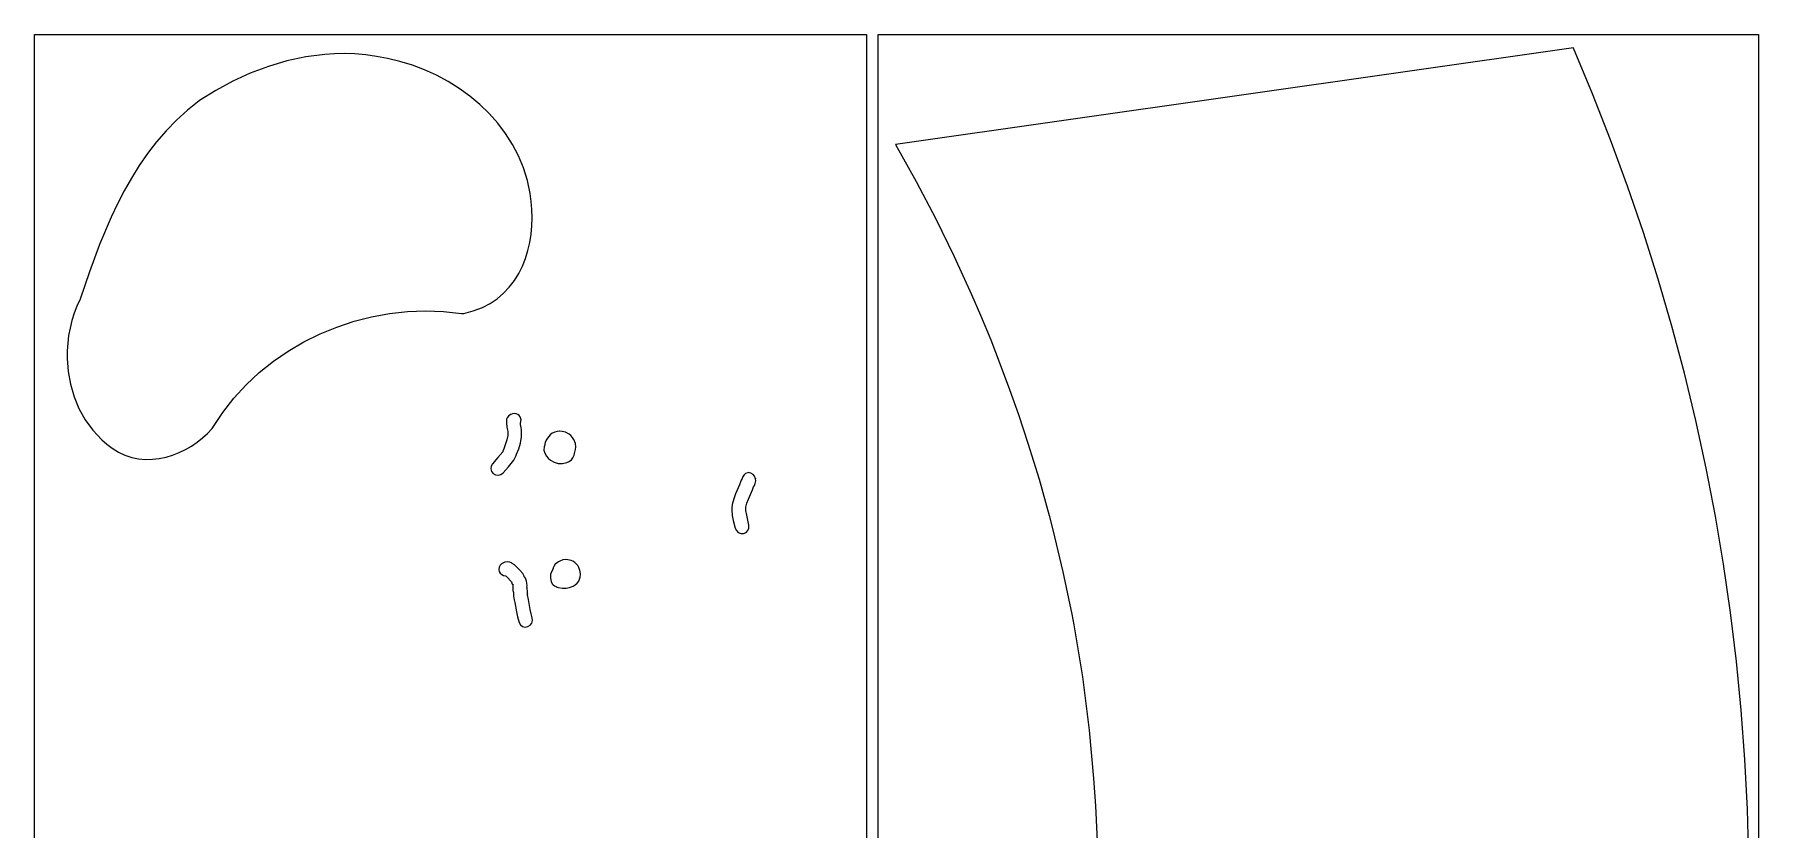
# Model space of a CAD drawing. Extents: x 2 to 598, y 1588 to 7998.
# Drawn here: x 2 to 598, y 4750 to 5024 of the extents above; entities that cross this region are included whole.
import ezdxf

# ---------------------------------------------------------------- set-up
doc = ezdxf.new("R2010")
doc.units = 0

msp = doc.modelspace()

# ---------------------------------------------------------------- linework, layer by layer
at = {"layer": 'Calque 1'}
for p, q in [((534.019, 5019.7), (299.619, 4986.3219)), ((534.03293, 5019.6759), (534.019, 5019.7)), ((540.639816, 5003.845725), (534.03293, 5019.6759)), ((82.844787, 5013.338962), (76.59221, 5010.974556)), ((89.247867, 5015.240849), (82.844787, 5013.338962)), ((95.770136, 5016.639077), (89.247867, 5015.240849)), ((102.380284, 5017.492506), (95.770136, 5016.639077)), ((105.708528, 5017.702066), (102.380284, 5017.492506)), ((109.047, 5017.76), (105.708528, 5017.702066)), ((112.79297, 5017.642328), (109.046524, 5017.7638)), ((109.046524, 5017.7638), (109.047, 5017.76)), ((116.5419, 5017.317025), (112.79297, 5017.642328)), ((120.287742, 5016.780634), (116.5419, 5017.317025)), ((124.024924, 5016.0259), (120.287742, 5016.780634)), ((128.359469, 5015.014146), (124.024924, 5016.0259)), ((132.645878, 5013.709706), (128.359469, 5015.014146)), ((136.858703, 5012.120862), (132.645878, 5013.709706)), ((70.521445, 5008.188767), (64.663805, 5005.022736)), ((76.59221, 5010.974556), (70.521445, 5008.188767)), ((140.972499, 5010.255895), (136.858703, 5012.120862)), ((144.961818, 5008.123088), (140.972499, 5010.255895)), ((148.801214, 5005.730721), (144.961818, 5008.123088)), ((58.9612, 5001.4556), (54.865484, 4998.220356)), ((59.0506, 5001.5176), (58.9612, 5001.4556)), ((64.663805, 5005.022736), (59.0506, 5001.5176)), ((152.46524, 5003.087077), (148.801214, 5005.730721)), ((155.928449, 5000.200437), (152.46524, 5003.087077)), ((546.872142, 4987.944127), (540.639816, 5003.845725)), ((51.042299, 4994.760947), (47.476725, 4991.095411)), ((54.865484, 4998.220356), (51.042299, 4994.760947)), ((159.165395, 4997.079084), (155.928449, 5000.200437)), ((162.150631, 4993.731299), (159.165395, 4997.079084)), ((47.476725, 4991.095411), (44.153837, 4987.241783)), ((164.85871, 4990.165364), (162.150631, 4993.731299)), ((167.264186, 4986.389561), (164.85871, 4990.165364)), ((41.058716, 4983.2181), (38.176438, 4979.042399)), ((44.153837, 4987.241783), (41.058716, 4983.2181)), ((169.341613, 4982.412171), (167.264186, 4986.389561)), ((299.619, 4986.3219), (306.779753, 4973.541933)), ((552.728751, 4971.968934), (546.872142, 4987.944127)), ((38.176438, 4979.042399), (35.492082, 4974.732716)), ((171.065542, 4978.241476), (169.341613, 4982.412171)), ((172.410528, 4973.885759), (171.065542, 4978.241476)), ((35.492082, 4974.732716), (32.990725, 4970.307088)), ((173.351124, 4969.3533), (172.410528, 4973.885759)), ((306.779753, 4973.541933), (313.543686, 4960.630987)), ((558.208487, 4955.917973), (552.728751, 4971.968934)), ((30.657445, 4965.78355), (28.477321, 4961.18014)), ((32.990725, 4970.307088), (30.657445, 4965.78355)), ((173.748474, 4966.633149), (173.351124, 4969.3533)), ((173.986864, 4963.850764), (173.748474, 4966.633149)), ((28.477321, 4961.18014), (24.51685, 4951.805848)), ((173.961318, 4958.179187), (174.059932, 4961.026119)), ((174.059932, 4961.026119), (173.986864, 4963.850764)), ((313.543686, 4960.630987), (319.930851, 4947.597473)), ((173.223593, 4952.498367), (173.684658, 4955.329946)), ((173.684658, 4955.329946), (173.961318, 4958.179187)), ((563.310193, 4939.789073), (558.208487, 4955.917973)), ((24.51685, 4951.805848), (20.989935, 4942.328504)), ((170.664841, 4944.307292), (171.722794, 4946.9681)), ((171.722794, 4946.9681), (172.571758, 4949.704427)), ((172.571758, 4949.704427), (173.223593, 4952.498367)), ((319.930851, 4947.597473), (325.9613, 4934.4498)), ((20.989935, 4942.328504), (17.7772, 4932.8924)), ((167.885982, 4939.312326), (169.387588, 4941.746302)), ((169.387588, 4941.746302), (170.664841, 4944.307292)), ((161.984513, 4933.044467), (164.189497, 4934.93421)), ((164.189497, 4934.93421), (166.154969, 4937.032563)), ((166.154969, 4937.032563), (167.885982, 4939.312326)), ((568.032713, 4923.580061), (563.310193, 4939.789073)), ((16.67453, 4930.48961), (15.725223, 4928.016886)), ((17.7772, 4932.8924), (16.67453, 4930.48961)), ((153.67797, 4928.78915), (156.835794, 4929.9996)), ((156.835794, 4929.9996), (159.534963, 4931.390531)), ((159.534963, 4931.390531), (161.984513, 4933.044467)), ((325.9613, 4934.4498), (329.0912, 4927.3692)), ((14.930107, 4925.485022), (14.290008, 4922.904813)), ((15.725223, 4928.016886), (14.930107, 4925.485022)), ((100.732296, 4920.868663), (106.528049, 4923.247764)), ((106.528049, 4923.247764), (112.476701, 4925.22144)), ((112.476701, 4925.22144), (118.546458, 4926.779005)), ((118.546458, 4926.779005), (124.705526, 4927.90977)), ((124.705526, 4927.90977), (130.922112, 4928.60305)), ((130.922112, 4928.60305), (137.164421, 4928.848156)), ((137.164421, 4928.848156), (143.40066, 4928.634401)), ((143.40066, 4928.634401), (149.599034, 4927.9511)), ((149.599034, 4927.9511), (150.396914, 4927.9651)), ((150.396914, 4927.9651), (153.67797, 4928.78915)), ((329.0912, 4927.3692), (332.56852, 4918.841138)), ((572.374892, 4907.288765), (568.032713, 4923.580061)), ((13.478173, 4917.642533), (13.308092, 4914.982051)), ((13.805754, 4920.287051), (13.478173, 4917.642533)), ((14.290008, 4922.904813), (13.805754, 4920.287051)), ((89.726666, 4914.936933), (95.121237, 4918.094823)), ((95.121237, 4918.094823), (100.732296, 4920.868663)), ((332.56852, 4918.841138), (335.88897, 4910.2647)), ((13.29634, 4912.3164), (13.2963, 4912.32)), ((13.2963, 4912.32), (13.635615, 4907.848687)), ((13.308092, 4914.982051), (13.29634, 4912.3164)), ((79.714161, 4907.511748), (84.580376, 4911.405679)), ((84.580376, 4911.405679), (89.726666, 4914.936933)), ((13.635615, 4907.848687), (14.427513, 4903.446655)), ((75.159815, 4903.265828), (79.714161, 4907.511748)), ((335.88897, 4910.2647), (339.112886, 4901.681312)), ((576.335573, 4890.913012), (572.374892, 4907.288765)), ((14.427513, 4903.446655), (15.675035, 4899.16596)), ((15.675035, 4899.16596), (17.381225, 4895.058662)), ((70.949133, 4898.678605), (75.159815, 4903.265828)), ((339.112886, 4901.681312), (342.18438, 4893.0443)), ((17.381225, 4895.058662), (19.549124, 4891.176819)), ((63.685934, 4888.523), (67.113908, 4893.760767)), ((67.113908, 4893.760767), (70.949133, 4898.678605)), ((167.244714, 4893.263463), (166.63521, 4893.0023)), ((167.8801, 4893.348), (167.244714, 4893.263463)), ((167.88043, 4893.3504), (167.8801, 4893.348)), ((168.479491, 4893.272888), (167.88043, 4893.3504)), ((169.040824, 4893.04875), (168.479491, 4893.272888)), ((19.549124, 4891.176819), (22.181775, 4887.572489)), ((22.181775, 4887.572489), (25.28222, 4884.29773)), ((61.814378, 4886.482963), (63.4167, 4888.1551)), ((63.4167, 4888.1551), (63.685934, 4888.523)), ((165.2056, 4891.385325), (165.14331, 4890.7632)), ((165.14331, 4890.7632), (165.15331, 4889.9948)), ((165.15331, 4889.9948), (165.33624, 4888.7199)), ((165.399174, 4891.834341), (165.2056, 4891.385325)), ((165.33624, 4888.7199), (165.55639, 4887.6042)), ((165.83009, 4892.4024), (165.399174, 4891.834341)), ((165.55639, 4887.6042), (165.64729, 4887.1004)), ((166.598088, 4893.047312), (165.83009, 4892.4024)), ((166.728855, 4893.08768), (166.598088, 4893.047312)), ((166.63521, 4893.0023), (166.728855, 4893.08768)), ((169.53446, 4892.685413), (169.040824, 4893.04875)), ((169.93043, 4892.1903), (169.53446, 4892.685413)), ((170.203225, 4891.136438), (169.93043, 4892.1903)), ((169.98213, 4890.0705), (170.203225, 4891.136438)), ((170.05443, 4889.5874), (169.98213, 4890.0705)), ((170.257, 4888.5652), (170.05443, 4889.5874)), ((170.41979, 4887.6257), (170.257, 4888.5652)), ((170.408544, 4885.321131), (170.41979, 4887.6257)), ((183.5081, 4887.2203), (182.731335, 4887.152116)), ((183.59654, 4887.2234), (183.50764, 4887.2234)), ((183.50764, 4887.2234), (183.5081, 4887.2203)), ((184.464004, 4887.1587), (183.59654, 4887.2234)), ((342.18438, 4893.0443), (345.45164, 4883.0973)), ((579.913599, 4874.450632), (576.335573, 4890.913012)), ((25.28222, 4884.29773), (27.008815, 4882.800208)), ((27.008815, 4882.800208), (28.8535, 4881.4046)), ((28.8535, 4881.4046), (31.021113, 4880.020916)), ((54.158354, 4880.922979), (56.233246, 4882.116775)), ((56.233246, 4882.116775), (58.209589, 4883.450343)), ((58.209589, 4883.450343), (60.07432, 4884.910225)), ((60.07432, 4884.910225), (61.814378, 4886.482963)), ((165.320175, 4884.238812), (164.25926, 4881.1328)), ((165.604335, 4885.742698), (165.320175, 4884.238812)), ((165.64729, 4887.1004), (165.604335, 4885.742698)), ((169.403562, 4881.103119), (170.025574, 4883.13525)), ((170.025574, 4883.13525), (170.408544, 4885.321131)), ((178.20441, 4881.8124), (178.07367, 4880.6956)), ((178.454, 4882.48), (178.20441, 4881.8124)), ((178.45468, 4882.5105), (178.454, 4882.48)), ((178.47068, 4882.6335), (178.45468, 4882.5105)), ((178.54, 4883.32815), (178.47068, 4882.7337)), ((178.47068, 4882.7337), (178.47068, 4882.6335)), ((178.83552, 4884.1233), (178.54, 4883.32815)), ((179.40189, 4884.8716), (178.83552, 4884.1233)), ((180.27832, 4885.9408), (179.40189, 4884.8716)), ((181.018062, 4886.524684), (180.27832, 4885.9408)), ((181.868528, 4886.92435), (181.018062, 4886.524684)), ((182.731335, 4887.152116), (181.868528, 4886.92435)), ((185.5282, 4886.8741), (184.464004, 4887.1587)), ((186.80099, 4886.1661), (185.5282, 4886.8741)), ((187.360787, 4885.772463), (186.80099, 4886.1661)), ((188.02986, 4885.0075), (187.360787, 4885.772463)), ((188.389405, 4884.44445), (188.02986, 4885.0075)), ((188.40554, 4884.3662), (188.389405, 4884.44445)), ((188.99621, 4882.9927), (188.40554, 4884.3662)), ((189.152129, 4881.855659), (188.99621, 4882.9927)), ((189.07293, 4880.8713), (189.152129, 4881.855659)), ((345.45164, 4883.0973), (349.263011, 4870.660125)), ((31.021113, 4880.020916), (33.276143, 4878.955459)), ((33.276143, 4878.955459), (35.597712, 4878.191611)), ((35.597712, 4878.191611), (37.964946, 4877.71275)), ((37.964946, 4877.71275), (40.356968, 4877.502258)), ((40.356968, 4877.502258), (42.752902, 4877.543516)), ((42.752902, 4877.543516), (45.131871, 4877.819903)), ((45.131871, 4877.819903), (47.473, 4878.3148)), ((47.473, 4878.3148), (49.765169, 4879.008534)), ((49.765169, 4879.008534), (51.997974, 4879.882413)), ((51.997974, 4879.882413), (54.158354, 4880.922979)), ((160.33237, 4875.9843), (159.874445, 4875.167463)), ((162.224391, 4878.13035), (160.33237, 4875.9843)), ((163.89907, 4880.1483), (162.224391, 4878.13035)), ((163.911653, 4880.286212), (163.89907, 4880.1483)), ((164.25926, 4881.1328), (163.911653, 4880.286212)), ((165.823335, 4874.950988), (167.7414, 4877.278)), ((167.7414, 4877.278), (168.459916, 4878.574975)), ((168.459916, 4878.574975), (168.67519, 4879.2598)), ((168.67519, 4879.2598), (169.403562, 4881.103119)), ((178.07367, 4880.6956), (178.06767, 4880.6962)), ((178.06767, 4880.6962), (178.46093, 4879.642)), ((178.46093, 4879.642), (179.040687, 4878.660725)), ((179.040687, 4878.660725), (179.598817, 4877.960266)), ((179.598817, 4877.960266), (180.42722, 4877.2323)), ((180.42722, 4877.2323), (181.678364, 4876.511808)), ((181.678364, 4876.511808), (183.058829, 4876.089713)), ((183.058829, 4876.089713), (184.531542, 4876.026511)), ((184.531542, 4876.026511), (186.05943, 4876.3827)), ((186.05943, 4876.3827), (186.895602, 4876.803659)), ((186.895602, 4876.803659), (187.594347, 4877.373025)), ((187.594347, 4877.373025), (188.149112, 4878.079228)), ((188.149112, 4878.079228), (188.55334, 4878.9107)), ((188.55334, 4878.9107), (188.728007, 4879.486438)), ((188.70475, 4879.4942), (189.07293, 4880.8713)), ((188.728007, 4879.486438), (188.70475, 4879.4942)), ((159.76392, 4874.2376), (159.761, 4874.24)), ((159.761, 4874.24), (160.0151, 4873.338575)), ((159.874445, 4875.167463), (159.76392, 4874.2376)), ((160.0151, 4873.338575), (160.59455, 4872.6029)), ((160.59455, 4872.6029), (161.427122, 4872.139161)), ((161.427122, 4872.139161), (162.341181, 4872.034363)), ((162.341181, 4872.034363), (163.227867, 4872.279983)), ((163.227867, 4872.279983), (163.97832, 4872.8675)), ((163.97832, 4872.8675), (165.823335, 4874.950988)), ((246.25617, 4870.2874), (245.69445, 4868.6534)), ((246.64426, 4870.8946), (246.25617, 4870.2874)), ((246.865229, 4871.604381), (246.64426, 4870.8946)), ((247.281459, 4872.20035), (246.865229, 4871.604381)), ((247.856837, 4872.644594), (247.281459, 4872.20035)), ((248.55525, 4872.8992), (247.856837, 4872.644594)), ((248.8002, 4872.9162), (248.55525, 4872.8992)), ((248.79998, 4872.9147), (248.8002, 4872.9162)), ((249.67093, 4872.767156), (248.79998, 4872.9147)), ((250.412347, 4872.328575), (249.67093, 4872.767156)), ((250.953489, 4871.654531), (250.412347, 4872.328575)), ((251.22361, 4870.8006), (250.953489, 4871.654531)), ((251.19461, 4869.139), (251.337961, 4870.11535)), ((251.25251, 4870.7296), (251.205435, 4870.950425)), ((251.205435, 4870.950425), (251.22361, 4870.8006)), ((251.337961, 4870.11535), (251.25251, 4870.7296)), ((349.263011, 4870.660125), (352.76257, 4858.1298)), ((583.107814, 4857.89945), (579.913599, 4874.450632)), ((243.729986, 4863.857328), (243.22793, 4861.8926)), ((244.395865, 4865.625725), (243.729986, 4863.857328)), ((245.69445, 4868.6534), (244.395865, 4865.625725)), ((248.304431, 4862.326675), (248.857655, 4863.7456)), ((248.857655, 4863.7456), (250.19312, 4866.979)), ((250.19312, 4866.979), (250.53677, 4868.0456)), ((250.53677, 4868.0456), (250.86209, 4868.435625)), ((250.86209, 4868.435625), (251.19461, 4869.139)), ((243.06985, 4860.0917), (243.069, 4860.09)), ((243.069, 4860.09), (243.222939, 4858.141259)), ((243.08375, 4860.6333), (243.06985, 4860.0917)), ((243.22793, 4861.8926), (243.08375, 4860.6333)), ((243.222939, 4858.141259), (243.58079, 4856.3824)), ((247.94984, 4861.0315), (248.304431, 4862.326675)), ((247.952243, 4859.84162), (247.94984, 4861.0315)), ((248.211052, 4858.257587), (247.952243, 4859.84162)), ((248.98699, 4854.7156), (248.211052, 4858.257587)), ((352.76257, 4858.1298), (354.05535, 4853.1847)), ((585.917062, 4841.257295), (583.107814, 4857.89945)), ((243.58079, 4856.3824), (244.28443, 4853.7539)), ((244.28443, 4853.7539), (244.656335, 4852.876655)), ((244.656335, 4852.876655), (245.312848, 4852.232462)), ((245.312848, 4852.232462), (246.162992, 4851.881464)), ((246.162992, 4851.881464), (247.11579, 4851.8838)), ((247.11579, 4851.8838), (247.99333, 4852.255633)), ((247.99333, 4852.255633), (248.637886, 4852.912287)), ((248.637886, 4852.912287), (248.989195, 4853.762648)), ((248.989195, 4853.762648), (248.98699, 4854.7156)), ((354.05535, 4853.1847), (357.516514, 4838.633275)), ((162.619363, 4840.222555), (162.50208, 4839.4723)), ((162.955025, 4840.884187), (162.619363, 4840.222555)), ((163.476462, 4841.411927), (162.955025, 4840.884187)), ((164.15107, 4841.7605), (163.476462, 4841.411927)), ((164.61978, 4841.9781), (164.149475, 4841.786462)), ((164.149475, 4841.786462), (164.15107, 4841.7605)), ((165.5143, 4842.099), (164.61978, 4841.9781)), ((166.30844, 4841.9866), (165.51366, 4842.1075)), ((165.51366, 4842.1075), (165.5143, 4842.099)), ((166.8616, 4841.713337), (166.30844, 4841.9866)), ((167.09496, 4841.521), (166.8616, 4841.713337)), ((167.9595, 4841.0476), (167.09496, 4841.521)), ((168.45508, 4840.5985), (167.9595, 4841.0476)), ((168.70571, 4840.2967), (168.45508, 4840.5985)), ((169.803905, 4839.2436), (168.70571, 4840.2967)), ((181.19248, 4839.5291), (181.06226, 4839.1539)), ((181.29893, 4839.9022), (181.19248, 4839.5291)), ((181.31493, 4839.9592), (181.29893, 4839.9022)), ((181.509369, 4840.492237), (181.31493, 4839.9592)), ((182.03995, 4841.2439), (181.509369, 4840.492237)), ((182.771537, 4841.86955), (182.03995, 4841.2439)), ((183.13705, 4842.05), (182.771537, 4841.86955)), ((183.16905, 4842.068), (183.13705, 4842.05)), ((183.67032, 4842.3734), (183.16905, 4842.068)), ((184.624689, 4842.757237), (183.67032, 4842.3734)), ((185.4454, 4842.8653), (184.624689, 4842.757237)), ((185.44541, 4842.8649), (185.4454, 4842.8653)), ((186.34665, 4842.8069), (185.44541, 4842.8649)), ((187.525237, 4842.600538), (186.34665, 4842.8069)), ((188.146073, 4842.337452), (187.525237, 4842.600538)), ((188.82195, 4841.8799), (188.146073, 4842.337452)), ((189.56867, 4841.1068), (188.82195, 4841.8799)), ((189.85471, 4840.777662), (189.56867, 4841.1068)), ((190.22445, 4840.1255), (189.85471, 4840.777662)), ((190.661146, 4838.74235), (190.22445, 4840.1255)), ((588.340187, 4824.521995), (585.917062, 4841.257295)), ((162.50208, 4839.4723), (162.504, 4839.47)), ((162.504, 4839.47), (162.62441, 4838.729)), ((162.62441, 4838.729), (162.993748, 4838.122112)), ((162.993748, 4838.122112), (163.512481, 4837.6581)), ((163.512481, 4837.6581), (164.142441, 4837.362237)), ((164.142441, 4837.362237), (164.84546, 4837.2598)), ((164.84546, 4837.2598), (165.09661, 4837.1487)), ((165.09661, 4837.1487), (165.38703, 4836.8361)), ((165.38703, 4836.8361), (166.83035, 4835.3282)), ((166.83035, 4835.3282), (166.88925, 4835.1421)), ((166.88925, 4835.1421), (167.18205, 4834.3914)), ((167.18205, 4834.3914), (167.3316, 4834.274)), ((167.3316, 4834.274), (167.3766, 4834.218)), ((167.36742, 4833.8685), (167.336501, 4832.87567)), ((167.43052, 4834.16), (167.36742, 4833.8685)), ((167.3766, 4834.218), (167.3866, 4834.3271)), ((167.3866, 4834.3271), (167.4326, 4834.1736)), ((167.43252, 4834.16), (167.43052, 4834.16)), ((167.4326, 4834.1736), (167.432, 4834.16)), ((167.432, 4834.16), (167.43252, 4834.16)), ((170.78465, 4838.1026), (169.803905, 4839.2436)), ((171.38772, 4836.9553), (170.78465, 4838.1026)), ((171.05169, 4837.2662), (171.05194, 4837.2678)), ((171.16952, 4837.1576), (171.05169, 4837.2662)), ((171.05194, 4837.2678), (171.18062, 4837.1556)), ((171.18062, 4837.1556), (171.16252, 4837.1676)), ((171.16252, 4837.1676), (171.16952, 4837.1576)), ((171.18372, 4837.1453), (171.21732, 4837.1243)), ((171.27932, 4837.0503), (171.18372, 4837.1453)), ((171.18372, 4837.1453), (171.18372, 4837.1453)), ((171.21732, 4837.1243), (171.27932, 4837.0503)), ((171.748245, 4836.433525), (171.38772, 4836.9553)), ((171.85332, 4836.0877), (171.748245, 4836.433525)), ((172.07915, 4835.3777), (171.85332, 4836.0877)), ((172.21971, 4834.7157), (172.07915, 4835.3777)), ((172.16652, 4833.3096), (172.26781, 4833.7891)), ((172.26781, 4833.7891), (172.21971, 4834.7157)), ((180.41927, 4837.712625), (180.39666, 4836.982)), ((180.39666, 4836.982), (180.419066, 4836.424062)), ((180.419066, 4836.424062), (180.64161, 4835.2782)), ((180.66073, 4838.4026), (180.41927, 4837.712625)), ((180.64161, 4835.2782), (180.953733, 4834.513667)), ((181.06226, 4839.1539), (180.66073, 4838.4026)), ((180.953733, 4834.513667), (181.2653, 4834.113137)), ((181.2653, 4834.113137), (181.76764, 4833.824)), ((181.76764, 4833.824), (182.3428, 4833.5083)), ((186.997891, 4833.224987), (188.23701, 4833.7264)), ((188.23701, 4833.7264), (188.906762, 4834.128042)), ((188.906762, 4834.128042), (189.573635, 4834.690962)), ((189.573635, 4834.690962), (190.148258, 4835.452952)), ((190.148258, 4835.452952), (190.54126, 4836.4518)), ((190.54126, 4836.4518), (190.62806, 4836.8378)), ((190.62806, 4836.8378), (190.71796, 4837.7432)), ((190.71796, 4837.7432), (190.661146, 4838.74235)), ((357.516514, 4838.633275), (360.55977, 4823.9782)), ((167.336501, 4832.87567), (167.421848, 4832.150037)), ((167.421848, 4832.150037), (167.61495, 4831.4914)), ((167.61495, 4831.4914), (167.58805, 4831.0093)), ((167.58805, 4831.0093), (167.64335, 4830.2878)), ((167.64335, 4830.2878), (167.862795, 4828.9695)), ((167.862795, 4828.9695), (168.10534, 4827.9857)), ((168.10534, 4827.9857), (168.627167, 4824.833275)), ((172.289845, 4832.936325), (172.16652, 4833.3096)), ((172.41767, 4831.6818), (172.289845, 4832.936325)), ((172.40177, 4830.9669), (172.38577, 4831.1565)), ((172.38577, 4831.1565), (172.42767, 4831.0875)), ((172.42657, 4831.0728), (172.40177, 4830.9669)), ((172.40947, 4830.8806), (172.42657, 4831.0728)), ((172.42187, 4830.7405), (172.40947, 4830.8806)), ((172.42767, 4831.0875), (172.41767, 4831.6818)), ((172.78568, 4829.0512), (172.42187, 4830.7405)), ((173.400777, 4825.602713), (172.78568, 4829.0512)), ((182.3428, 4833.5083), (182.74898, 4833.3331)), ((182.74898, 4833.3331), (183.04973, 4833.2225)), ((183.04973, 4833.2225), (184.49838, 4832.948737)), ((184.49838, 4832.948737), (185.83768, 4832.9905)), ((185.83768, 4832.9905), (186.997891, 4833.224987)), ((168.627167, 4824.833275), (168.965976, 4823.048075)), ((168.965976, 4823.048075), (169.50577, 4821.1608)), ((173.670973, 4824.09393), (173.400777, 4825.602713)), ((174.0347, 4822.7519), (173.670973, 4824.09393)), ((173.933824, 4820.917725), (174.166305, 4821.807972)), ((174.166305, 4821.807972), (174.0347, 4822.7519)), ((360.55977, 4823.9782), (361.2848, 4820.2847)), ((590.376033, 4807.691378), (588.340187, 4824.521995)), ((169.50577, 4821.1608), (169.993379, 4820.342027)), ((169.993379, 4820.342027), (170.731491, 4819.792812)), ((170.731491, 4819.792812), (171.621683, 4819.560417)), ((171.621683, 4819.560417), (172.56553, 4819.6921)), ((172.56553, 4819.6921), (173.384488, 4820.179616)), ((173.384488, 4820.179616), (173.933824, 4820.917725)), ((361.2848, 4820.2847), (362.857556, 4811.318837)), ((362.857556, 4811.318837), (364.27144, 4802.3385)), ((592.023443, 4790.763271), (590.376033, 4807.691378)), ((364.27144, 4802.3385), (364.5146, 4800.502)), ((364.5146, 4800.502), (366.604065, 4783.863887)), ((593.28126, 4773.735503), (592.023443, 4790.763271)), ((366.604065, 4783.863887), (368.15353, 4767.1975)), ((594.14833, 4756.6059), (593.28126, 4773.735503)), ((368.15353, 4767.1975), (368.8125, 4757.7983)), ((368.8125, 4757.7983), (369.57832, 4740.5617)), ((594.621672, 4738.146315), (594.14833, 4756.6059))]:
    msp.add_line(p, q, dxfattribs=at)
at = {"layer": 'coupe'}
for p, q in [((1.99988, 5024.36), (289.627, 5024.36)), ((1.99988, 4619.52), (1.99988, 5024.36)), ((289.627, 5024.36), (289.627, 4619.52)), ((293.627, 5024.36), (298, 5024.36)), ((293.627, 4615.52), (293.627, 5024.36)), ((298, 5024.36), (598, 5024.36)), ((598, 5024.36), (598, 4210.69))]:
    msp.add_line(p, q, dxfattribs=at)

doc.saveas('drawing.dxf')
